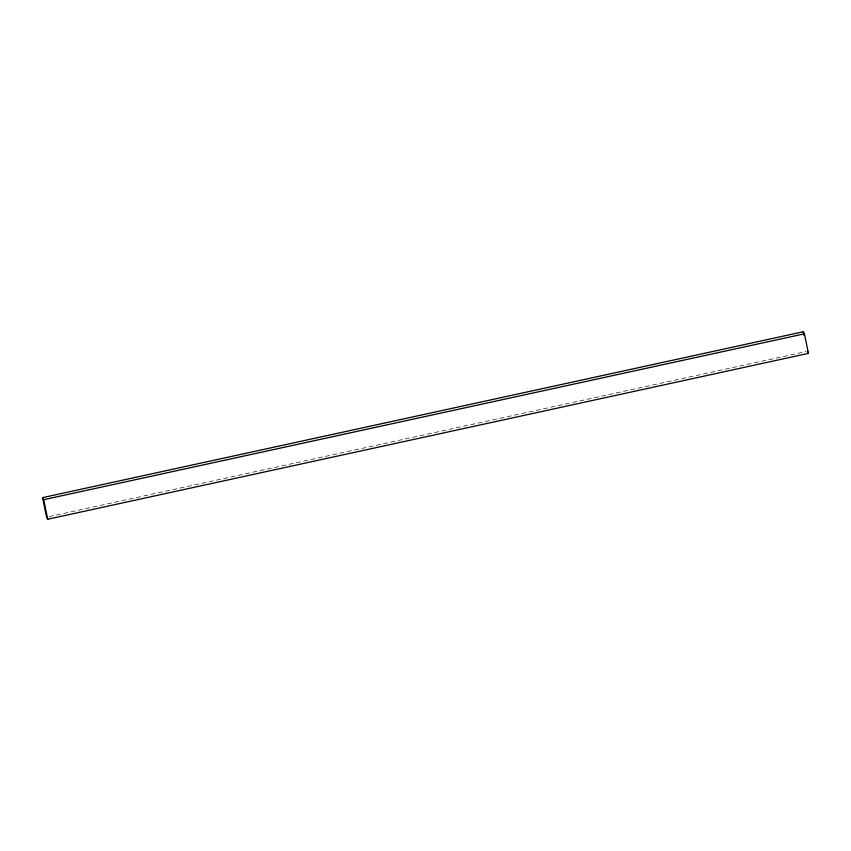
<?xml version="1.0" encoding="UTF-8"?>
<svg xmlns="http://www.w3.org/2000/svg" width="851" height="851" viewBox="0 0 851 851"><rect width="100%" height="100%" fill="white"/><g stroke="black" fill="none" stroke-linecap="round" stroke-linejoin="round"><path stroke-width="0.64" stroke-dasharray="4.25 3.19" d="M49.188 516.6L806.014 351.58"/><path stroke-width="1.28" d="M42.55 497.633L803.27 331.752L804.408 333.826L808.45 353.367L47.73 519.248L46.592 517.174L42.55 497.633L43.688 499.707L47.73 519.248M43.688 499.707L804.408 333.826M807.312 351.293L808.45 353.367M803.27 331.752L804.025 335.422"/></g></svg>
